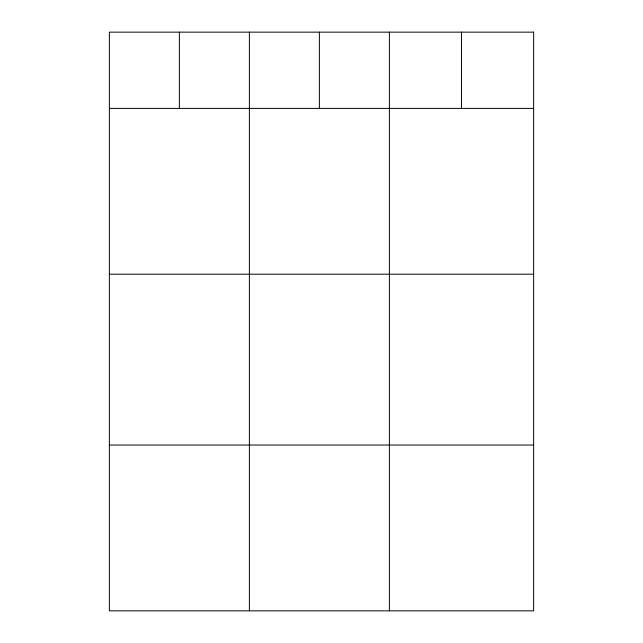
<?xml version="1.0" encoding="UTF-8"?>
<svg xmlns="http://www.w3.org/2000/svg" width="643" height="643" viewBox="0 0 643 643"><rect width="100%" height="100%" fill="white"/><g stroke="black" fill="none" stroke-linecap="round" stroke-linejoin="round"><path stroke-width="0.96" d="M109.366 108.402L533.634 108.402M109.366 274.207L533.634 274.207M109.366 445.044L533.634 445.044M461.505 32.15L461.505 108.402M389.385 32.15L389.385 610.85M319.378 32.15L319.378 108.402M249.38 32.15L249.38 610.85M179.373 32.15L179.373 108.402M533.634 32.15L109.366 32.15L109.366 610.85L533.634 610.85L533.634 32.15"/></g></svg>
